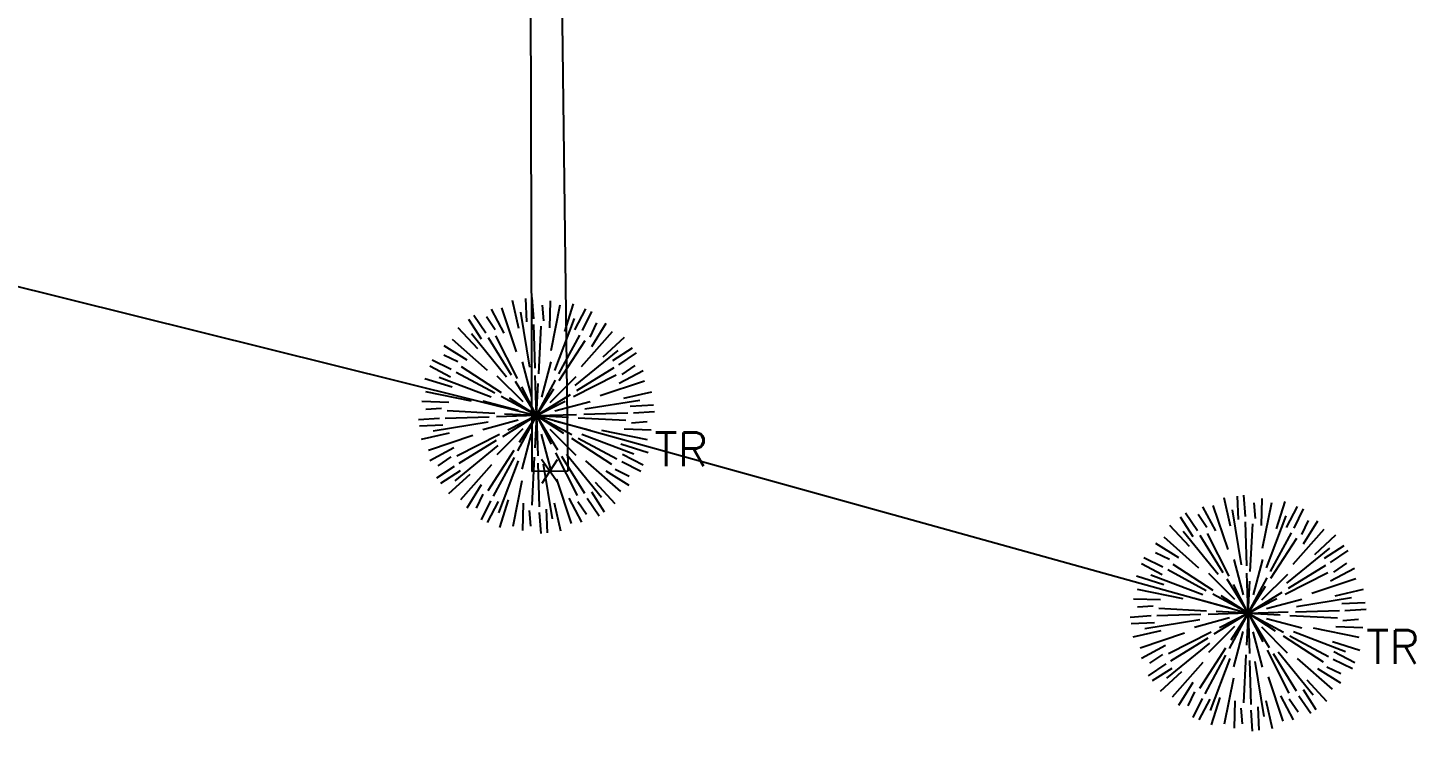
# Model space of a CAD drawing. Header units: metres. Extents: x 324293 to 653279, y 3585589 to 7191434.
# Drawn here: x 334374.27 to 334394.85, y 3600532.9 to 3600543.33 of the extents above; entities that cross this region are included whole.
import ezdxf

# ---------------------------------------------------------------- set-up
doc = ezdxf.new("R2010")
doc.units = ezdxf.units.M
for name, color, linetype in [('barq', 2, 'FENCELINE2'), ('Tir bargh', 10, 'Continuous'), ('V-NODE-TEXT', 11, 'Continuous'), ('V-NODE-TREE', 62, 'Continuous')]:
    doc.layers.add(name, color=color, linetype=linetype)
doc.styles.get("Standard").update_dxf_attribs({"font": 'simplex.shx'})
doc.linetypes.add('FENCELINE2', pattern='A,0.25,-0.1,[132,ltypeshp.shx,S=0.1,R=0,X=-0.1,Y=0],-0.1,1', length=1.45)

# ---------------------------------------------------------------- blocks, each defined once
blk = doc.blocks.new('E')
at = {"layer": 'Tir bargh'}
for p, q in [((-0.0752, 4.497), (-0.0994, 0.0003)), ((0.0787, 4.2834), (0.0994, -0.0003)), ((0.0994, -0.0003), (-0.0994, 0.0003)), ((0.0454, -0.0651), (-0.0454, 0.0651)), ((-0.0422, -0.0651), (0.0422, 0.0651))]:
    blk.add_line(p, q, dxfattribs=at)
blk = doc.blocks.new('A$C75730A7A')
at = {"layer": 'Tir bargh'}
blk.add_blockref('E', (1.1607, 0.067), dxfattribs=at)
blk = doc.blocks.new('Tree 6')
at = {"color": 0, "linetype": 'ByBlock', "lineweight": -2}
for p, q in [((-0.0185, 0.0919), (-0.0252, 0.1215)), ((-0.0101, 0.0987), (-0.0112, 0.1234)), ((-0.0029, 0.1021), (-0.0044, 0.1244)), ((0.014, 0.0924), (0.0149, 0.121)), ((0.0299, 0.0888), (0.0389, 0.1178)), ((-0.0535, 0.0869), (-0.066, 0.1055)), ((-0.0434, 0.0904), (-0.0528, 0.104)), ((-0.0341, 0.087), (-0.0476, 0.1123)), ((-0.0211, 0.0671), (-0.0367, 0.1137)), ((-0.007, 0.051), (-0.0164, 0.1089)), ((0.0076, 0.1), (0.0063, 0.1165)), ((0.0153, 0.0686), (0.0251, 0.1168)), ((0.0194, 0.0477), (0.0402, 0.1025)), ((0.0405, 0.0905), (0.052, 0.1125)), ((0.0485, 0.0898), (0.0584, 0.1099)), ((-0.0619, 0.0703), (-0.0826, 0.0926)), ((-0.0581, 0.0804), (-0.0714, 0.1013)), ((-0.0015, 0.05), (-0.0029, 0.0962)), ((0.0023, 0.0439), (0.0049, 0.0943)), ((0.0476, 0.0518), (0.0801, 0.0886)), ((0.0566, 0.0828), (0.0637, 0.0977)), ((0.0583, 0.073), (0.0734, 0.0974)), ((-0.073, 0.0583), (-0.0974, 0.0734)), ((-0.0518, 0.0476), (-0.0886, 0.0801)), ((-0.0316, 0.0407), (-0.0686, 0.0861)), ((-0.0263, 0.0426), (-0.0506, 0.0819)), ((-0.02, 0.0391), (-0.0429, 0.0841)), ((0.0237, 0.0441), (0.0456, 0.0848)), ((0.0239, 0.0369), (0.0513, 0.0792)), ((0.0703, 0.0619), (0.0926, 0.0826)), ((-0.0828, 0.0566), (-0.0977, 0.0637)), ((0.0407, 0.0316), (0.0861, 0.0686)), ((0.0804, 0.0581), (0.1013, 0.0714)), ((0.0869, 0.0535), (0.1055, 0.066)), ((-0.0905, 0.0405), (-0.1125, 0.052)), ((-0.0898, 0.0485), (-0.1099, 0.0584)), ((-0.0441, 0.0237), (-0.0848, 0.0456)), ((-0.0369, 0.0239), (-0.0792, 0.0513)), ((-0.0049, 0.0195), (-0.0149, 0.0567)), ((0.0055, 0.0193), (0.0154, 0.0566)), ((0.0426, 0.0263), (0.0819, 0.0506)), ((0.087, 0.0341), (0.1123, 0.0476)), ((0.0904, 0.0434), (0.104, 0.0528)), ((-0.0888, 0.0299), (-0.1178, 0.0389)), ((-0.0477, 0.0194), (-0.1025, 0.0402)), ((-0.014, 0.0144), (-0.0413, 0.0417)), ((0, 0), (-0.0222, 0.036)), ((0, 0), (-0.0154, 0.0302)), ((0, 0), (-0.0013, 0.0423)), ((0, 0), (0.02, 0.0372)), ((0, 0), (0.0017, 0.0338)), ((0.0144, 0.014), (0.0417, 0.0413)), ((0.0391, 0.02), (0.0841, 0.0429)), ((0.0671, 0.0211), (0.1137, 0.0367)), ((-0.0924, 0.014), (-0.121, 0.0149)), ((-0.0686, 0.0153), (-0.1168, 0.0251)), ((-0.0193, 0.0055), (-0.0566, 0.0154)), ((0, 0), (-0.0372, 0.02)), ((0, 0), (-0.0284, 0.0184)), ((0, 0), (0.0184, 0.0284)), ((0, 0), (0.036, 0.0222)), ((0, 0), (0.0302, 0.0154)), ((0.0195, 0.0049), (0.0567, 0.0149)), ((0.051, 0.007), (0.1089, 0.0164)), ((0.0919, 0.0185), (0.1215, 0.0252)), ((-0.1, 0.0076), (-0.1165, 0.0063)), ((-0.0439, 0.0023), (-0.0943, 0.0049)), ((0, 0), (-0.0423, -0.0013)), ((0, 0), (-0.036, -0.0222)), ((0, 0), (-0.0338, 0.0017)), ((0, 0), (-0.0302, -0.0154)), ((0, 0), (-0.02, -0.0372)), ((0, 0), (-0.0184, -0.0284)), ((0, 0), (-0.0017, -0.0338)), ((0, 0), (0.0423, 0.0013)), ((0, 0), (0.0154, -0.0302)), ((0, 0), (0.0013, -0.0423)), ((0, 0), (0.0338, -0.0017)), ((0, 0), (0.0372, -0.02)), ((0, 0), (0.0284, -0.0184)), ((0, 0), (0.0222, -0.036)), ((0.05, 0.0015), (0.0962, 0.0029)), ((0.0987, 0.0101), (0.1234, 0.0112)), ((0.1021, 0.0029), (0.1244, 0.0044)), ((-0.1021, -0.0029), (-0.1244, -0.0044)), ((-0.0987, -0.0101), (-0.1234, -0.0112)), ((-0.051, -0.007), (-0.1089, -0.0164)), ((-0.05, -0.0015), (-0.0962, -0.0029)), ((-0.0195, -0.0049), (-0.0567, -0.0149)), ((-0.0144, -0.014), (-0.0417, -0.0413)), ((0.014, -0.0144), (0.0413, -0.0417)), ((0.0193, -0.0055), (0.0566, -0.0154)), ((0.0439, -0.0023), (0.0943, -0.0049)), ((0.0924, -0.014), (0.121, -0.0149)), ((0.1, -0.0076), (0.1165, -0.0063)), ((-0.0919, -0.0185), (-0.1215, -0.0252)), ((-0.0671, -0.0211), (-0.1137, -0.0367)), ((-0.0391, -0.02), (-0.0841, -0.0429)), ((-0.0426, -0.0263), (-0.0819, -0.0506)), ((-0.0055, -0.0193), (-0.0154, -0.0566)), ((0.0049, -0.0195), (0.0149, -0.0567)), ((0.0369, -0.0239), (0.0792, -0.0513)), ((0.0441, -0.0237), (0.0848, -0.0456)), ((0.0477, -0.0194), (0.1025, -0.0402)), ((0.0686, -0.0153), (0.1168, -0.0251)), ((-0.087, -0.0341), (-0.1123, -0.0476)), ((-0.0904, -0.0434), (-0.104, -0.0528)), ((-0.0407, -0.0316), (-0.0861, -0.0686)), ((-0.0239, -0.0369), (-0.0513, -0.0792)), ((0.02, -0.0391), (0.0429, -0.0841)), ((0.0263, -0.0426), (0.0506, -0.0819)), ((0.0316, -0.0407), (0.0686, -0.0861)), ((0.0888, -0.0299), (0.1178, -0.0389)), ((0.0905, -0.0405), (0.1125, -0.052)), ((-0.0869, -0.0535), (-0.1055, -0.066)), ((-0.0804, -0.0581), (-0.1013, -0.0714)), ((-0.0476, -0.0518), (-0.0801, -0.0886)), ((-0.0237, -0.0441), (-0.0456, -0.0848)), ((-0.0194, -0.0477), (-0.0402, -0.1025)), ((-0.0023, -0.0439), (-0.0049, -0.0943)), ((0.0015, -0.05), (0.0029, -0.0962)), ((0.007, -0.051), (0.0164, -0.1089)), ((0.0518, -0.0476), (0.0886, -0.0801)), ((0.073, -0.0583), (0.0974, -0.0734)), ((0.0828, -0.0566), (0.0977, -0.0637)), ((0.0898, -0.0485), (0.1099, -0.0584)), ((-0.0703, -0.0619), (-0.0926, -0.0826)), ((-0.0583, -0.073), (-0.0734, -0.0974)), ((-0.0153, -0.0686), (-0.0251, -0.1168)), ((0.0211, -0.0671), (0.0367, -0.1137)), ((0.0619, -0.0703), (0.0826, -0.0926)), ((-0.0566, -0.0828), (-0.0637, -0.0977)), ((0.0341, -0.087), (0.0476, -0.1123)), ((0.0535, -0.0869), (0.066, -0.1055)), ((0.0581, -0.0804), (0.0714, -0.1013)), ((-0.0485, -0.0898), (-0.0584, -0.1099)), ((-0.0405, -0.0905), (-0.052, -0.1125)), ((-0.0299, -0.0888), (-0.0389, -0.1178)), ((-0.014, -0.0924), (-0.0149, -0.121)), ((-0.0076, -0.1), (-0.0063, -0.1165)), ((0.0029, -0.1021), (0.0044, -0.1244)), ((0.0101, -0.0987), (0.0112, -0.1234)), ((0.0185, -0.0919), (0.0252, -0.1215)), ((0.0434, -0.0904), (0.0528, -0.104))]:
    blk.add_line(p, q, dxfattribs=at)
blk = doc.blocks.new('*U95', base_point=(334381.8159, 3600537.576, 1326.8293))
at = {"layer": 'V-NODE-TREE', "xscale": 14.06867355333635, "yscale": 14.06867355333635, "zscale": 14.06867355333635}
blk.add_blockref('Tree 6', (334381.8159, 3600537.576, 1326.8293), dxfattribs=at)
at = {"layer": 'V-NODE-TEXT', "linetype": 'ByBlock', "insert": (334383.5659, 3600537.326, 1326.8293), "char_height": 0.5, "attachment_point": 1}
blk.add_mtext('TR', dxfattribs=at)
blk = doc.blocks.new('*U96', base_point=(334392.3705, 3600534.646, 1326.429))
at = {"layer": 'V-NODE-TREE', "xscale": 14.06867355333635, "yscale": 14.06867355333635, "zscale": 14.06867355333635}
blk.add_blockref('Tree 6', (334392.3705, 3600534.646, 1326.429), dxfattribs=at)
at = {"layer": 'V-NODE-TEXT', "linetype": 'ByBlock', "insert": (334394.1205, 3600534.396, 1326.429), "char_height": 0.5, "attachment_point": 1}
blk.add_mtext('TR', dxfattribs=at)
blk = doc.blocks.new('*U107', base_point=(334381.8159, 3600537.576, 1326.8293))
at = {"layer": 'V-NODE-TREE', "xscale": 14.06867355333635, "yscale": 14.06867355333635, "zscale": 14.06867355333635}
blk.add_blockref('Tree 6', (334381.8159, 3600537.576, 1326.8293), dxfattribs=at)
at = {"layer": 'V-NODE-TEXT', "linetype": 'ByBlock', "insert": (334383.5659, 3600537.326, 1326.8293), "char_height": 0.5, "attachment_point": 1}
blk.add_mtext('TR', dxfattribs=at)
blk = doc.blocks.new('*U108', base_point=(334392.3705, 3600534.646, 1326.429))
at = {"layer": 'V-NODE-TREE', "xscale": 14.06867355333635, "yscale": 14.06867355333635, "zscale": 14.06867355333635}
blk.add_blockref('Tree 6', (334392.3705, 3600534.646, 1326.429), dxfattribs=at)
at = {"layer": 'V-NODE-TEXT', "linetype": 'ByBlock', "insert": (334394.1205, 3600534.396, 1326.429), "char_height": 0.5, "attachment_point": 1}
blk.add_mtext('TR', dxfattribs=at)
blk = doc.blocks.new('*U119', base_point=(334381.8159, 3600537.576, 1326.8293))
at = {"layer": 'V-NODE-TREE', "xscale": 14.06867355333635, "yscale": 14.06867355333635, "zscale": 14.06867355333635}
blk.add_blockref('Tree 6', (334381.8159, 3600537.576, 1326.8293), dxfattribs=at)
at = {"layer": 'V-NODE-TEXT', "linetype": 'ByBlock', "insert": (334383.5659, 3600537.326, 1326.8293), "char_height": 0.5, "attachment_point": 1}
blk.add_mtext('TR', dxfattribs=at)
blk = doc.blocks.new('*U120', base_point=(334392.3705, 3600534.646, 1326.429))
at = {"layer": 'V-NODE-TREE', "xscale": 14.06867355333635, "yscale": 14.06867355333635, "zscale": 14.06867355333635}
blk.add_blockref('Tree 6', (334392.3705, 3600534.646, 1326.429), dxfattribs=at)
at = {"layer": 'V-NODE-TEXT', "linetype": 'ByBlock', "insert": (334394.1205, 3600534.396, 1326.429), "char_height": 0.5, "attachment_point": 1}
blk.add_mtext('TR', dxfattribs=at)
blk = doc.blocks.new('*U131', base_point=(334381.8159, 3600537.576, 1326.8293))
at = {"layer": 'V-NODE-TREE', "xscale": 14.06867355333635, "yscale": 14.06867355333635, "zscale": 14.06867355333635}
blk.add_blockref('Tree 6', (334381.8159, 3600537.576, 1326.8293), dxfattribs=at)
at = {"layer": 'V-NODE-TEXT', "linetype": 'ByBlock', "insert": (334383.5659, 3600537.326, 1326.8293), "char_height": 0.5, "attachment_point": 1}
blk.add_mtext('TR', dxfattribs=at)
blk = doc.blocks.new('*U132', base_point=(334392.3705, 3600534.646, 1326.429))
at = {"layer": 'V-NODE-TREE', "xscale": 14.06867355333635, "yscale": 14.06867355333635, "zscale": 14.06867355333635}
blk.add_blockref('Tree 6', (334392.3705, 3600534.646, 1326.429), dxfattribs=at)
at = {"layer": 'V-NODE-TEXT', "linetype": 'ByBlock', "insert": (334394.1205, 3600534.396, 1326.429), "char_height": 0.5, "attachment_point": 1}
blk.add_mtext('TR', dxfattribs=at)
blk = doc.blocks.new('*U143', base_point=(334381.8159, 3600537.576, 1326.8293))
at = {"layer": 'V-NODE-TREE', "xscale": 14.06867355333635, "yscale": 14.06867355333635, "zscale": 14.06867355333635}
blk.add_blockref('Tree 6', (334381.8159, 3600537.576, 1326.8293), dxfattribs=at)
at = {"layer": 'V-NODE-TEXT', "linetype": 'ByBlock', "insert": (334383.5659, 3600537.326, 1326.8293), "char_height": 0.5, "attachment_point": 1}
blk.add_mtext('TR', dxfattribs=at)
blk = doc.blocks.new('*U144', base_point=(334392.3705, 3600534.646, 1326.429))
at = {"layer": 'V-NODE-TREE', "xscale": 14.06867355333635, "yscale": 14.06867355333635, "zscale": 14.06867355333635}
blk.add_blockref('Tree 6', (334392.3705, 3600534.646, 1326.429), dxfattribs=at)
at = {"layer": 'V-NODE-TEXT', "linetype": 'ByBlock', "insert": (334394.1205, 3600534.396, 1326.429), "char_height": 0.5, "attachment_point": 1}
blk.add_mtext('TR', dxfattribs=at)

msp = doc.modelspace()

# ---------------------------------------------------------------- linework, layer by layer
at = {"layer": 'barq', "elevation": 1317.01013, "flags": 128}
msp.add_lwpolyline([(334261.5501, 3600567.489), (334381.8159, 3600537.576), (334392.3705, 3600534.646)], dxfattribs=at)

# ---------------------------------------------------------------- block references
at = {"color": 84, "xscale": 2.689527432725299, "yscale": 2.689527432725299, "zscale": 2.689527432725299, "rotation": 0.4498703063302869}
msp.add_blockref('A$C75730A7A', (334378.89351, 3600536.5449, 1313.25213), dxfattribs=at)
at = {"layer": 'V-NODE-TREE'}
for name, p in [('*U95', (334381.8159, 3600537.576, 1313.91263)), ('*U107', (334381.8159, 3600537.576, 1313.91263)), ('*U119', (334381.8159, 3600537.576, 1313.91263)), ('*U131', (334381.8159, 3600537.576, 1313.91263)), ('*U143', (334381.8159, 3600537.576, 1313.91263)), ('*U96', (334392.3705, 3600534.646, 1313.51233)), ('*U108', (334392.3705, 3600534.646, 1313.51233)), ('*U120', (334392.3705, 3600534.646, 1313.51233)), ('*U132', (334392.3705, 3600534.646, 1313.51233)), ('*U144', (334392.3705, 3600534.646, 1313.51233))]:
    msp.add_blockref(name, p, dxfattribs=at)

doc.saveas('drawing.dxf')
